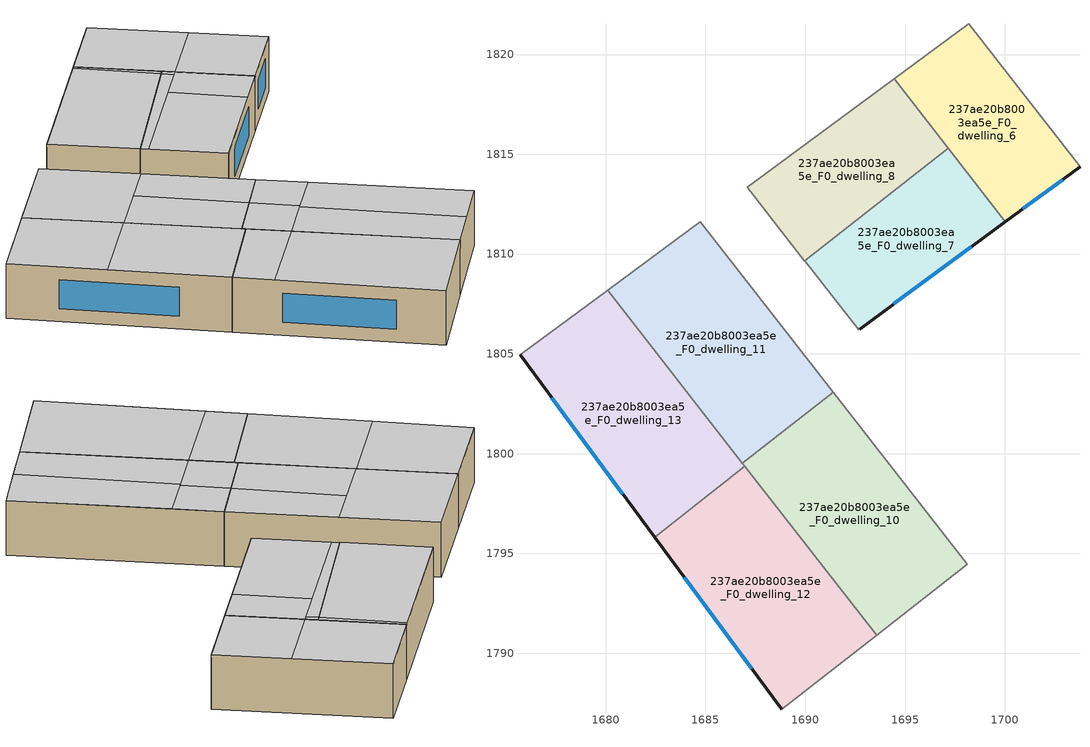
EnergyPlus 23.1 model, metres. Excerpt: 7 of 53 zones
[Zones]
237ae20b8003ea5e_F0_dwelling_10
 floor ground (EU_floor_Construction): 1691.41,1803.07 1698.13,1794.46 1693.57,1790.91 1686.86,1799.52 z0
 wall to 237ae20b8003ea5e_F0_dwelling_11 (EU_wall_Construction): 1691.41,1803.07 1686.86,1799.52 z0:3
 wall adiabatic (EU_wall_Construction): 1693.57,1790.91 1698.13,1794.46 z0:3
 wall to 237ae20b8003ea5e_F0_dwelling_12 (EU_wall_Construction): 1686.98,1799.36 1693.57,1790.91 z0:3
 wall to 237ae20b8003ea5e_F0_dwelling_9 (EU_wall_Construction): 1698.13,1794.46 1691.41,1803.07 z0:3
 wall to 237ae20b8003ea5e_F0_dwelling_13 (EU_wall_Construction): 1686.86,1799.52 1686.98,1799.36 z0:3
 ceiling to 237ae20b8003ea5e_F1_dwelling_11 (EU_floor_Construction): 1698.13,1794.47 1693.03,1800.99 1690.7,1799.27 1695.67,1792.55 z3
 ceiling to 237ae20b8003ea5e_F1_dwelling_12 (EU_floor_Construction): 1695.67,1792.55 1690.7,1799.27 1688.38,1797.56 1693.57,1790.91 z3
 ceiling to 237ae20b8003ea5e_F1_dwelling_7 (EU_floor_Construction): 1693.03,1800.99 1691.41,1803.07 1689.26,1801.39 1690.78,1799.33 z3
 ceiling to 237ae20b8003ea5e_F1_dwelling_8 (EU_floor_Construction): 1690.78,1799.33 1689.26,1801.39 1686.86,1799.52 1688.38,1797.56 z3
237ae20b8003ea5e_F0_dwelling_11
 floor ground (EU_floor_Construction): 1684.74,1811.62 1691.41,1803.07 1686.86,1799.52 1680.09,1808.19 z0
 wall adiabatic (EU_wall_Construction): 1684.74,1811.62 1680.09,1808.19 z0:3
 wall to 237ae20b8003ea5e_F0_dwelling_13 (EU_wall_Construction): 1680.09,1808.19 1686.86,1799.52 z0:3
 wall to 237ae20b8003ea5e_F0_dwelling_9 (EU_wall_Construction): 1691.41,1803.07 1684.74,1811.62 z0:3
 ceiling to 237ae20b8003ea5e_F1_dwelling_4 (EU_floor_Construction): 1687.88,1807.6 1684.74,1811.62 1680.09,1808.19 1683.23,1804.16 z3
 ceiling to 237ae20b8003ea5e_F1_dwelling_8 (EU_floor_Construction): 1689.26,1801.39 1685.81,1806.07 1683.23,1804.16 1686.86,1799.52 z3
 ceiling to 237ae20b8003ea5e_F1_dwelling_7 (EU_floor_Construction): 1691.41,1803.07 1687.88,1807.6 1685.81,1806.07 1689.26,1801.39 z3
237ae20b8003ea5e_F0_dwelling_12
 floor ground (EU_floor_Construction): 1686.98,1799.36 1693.57,1790.91 1688.82,1787.2 1682.45,1795.82 z0
 wall outside (EU_wall_Construction): 1682.45,1795.82 1688.82,1787.2 z0:3
 wall to 237ae20b8003ea5e_F0_dwelling_13 (EU_wall_Construction): 1686.98,1799.36 1682.45,1795.82 z0:3
 wall adiabatic (EU_wall_Construction): 1688.82,1787.2 1693.57,1790.91 z0:3
 window (EU_Window_Construction): 1683.95,1793.8 1687.33,1789.22 z0.7:2.3
 ceiling to 237ae20b8003ea5e_F1_dwelling_12 (EU_floor_Construction): 1693.57,1790.91 1688.38,1797.56 1683.72,1794.11 1688.82,1787.2 z3
 ceiling to 237ae20b8003ea5e_F1_dwelling_8 (EU_floor_Construction): 1688.38,1797.56 1686.98,1799.36 1682.45,1795.82 1683.72,1794.11 z3
237ae20b8003ea5e_F0_dwelling_13
 floor ground (EU_floor_Construction): 1680.09,1808.19 1686.98,1799.36 1682.45,1795.82 1675.71,1804.95 z0
 wall outside (EU_wall_Construction): 1675.71,1804.95 1682.45,1795.82 z0:3
 wall adiabatic (EU_wall_Construction): 1680.09,1808.19 1675.71,1804.95 z0:3
 window (EU_Window_Construction): 1677.29,1802.81 1680.87,1797.97 z0.7:2.3
 ceiling to 237ae20b8003ea5e_F1_dwelling_8 (EU_floor_Construction): 1686.98,1799.36 1683.23,1804.16 1678.74,1800.85 1682.45,1795.82 z3
 ceiling to 237ae20b8003ea5e_F1_dwelling_4 (EU_floor_Construction): 1683.23,1804.16 1680.09,1808.19 1675.71,1804.95 1678.74,1800.85 z3
237ae20b8003ea5e_F0_dwelling_6
 floor ground (EU_floor_Construction): 1698.19,1821.54 1703.77,1814.38 1700.03,1811.63 1694.45,1818.78 z0
 wall outside (EU_wall_Construction): 1700.03,1811.63 1703.77,1814.38 z0:3
 wall to 237ae20b8003ea5e_F0_dwelling_5 (EU_wall_Construction): 1703.77,1814.38 1698.19,1821.54 z0:3
 wall adiabatic (EU_wall_Construction): 1698.19,1821.54 1694.45,1818.78 z0:3
 wall to 237ae20b8003ea5e_F0_dwelling_7 (EU_wall_Construction): 1697.17,1815.3 1700.03,1811.63 z0:3
 wall to 237ae20b8003ea5e_F0_dwelling_8 (EU_wall_Construction): 1694.45,1818.78 1697.17,1815.3 z0:3
 window (EU_Window_Construction): 1700.91,1812.27 1702.89,1813.74 z0.7:2.3
 ceiling to 237ae20b8003ea5e_F1_dwelling_6 (EU_floor_Construction): 1703.77,1814.38 1701.31,1817.53 1697.58,1814.77 1700.03,1811.63 z3
 ceiling to 237ae20b8003ea5e_F1_dwelling_2 (EU_floor_Construction): 1701.31,1817.53 1698.19,1821.54 1694.45,1818.78 1697.58,1814.77 z3
237ae20b8003ea5e_F0_dwelling_7
 floor ground (EU_floor_Construction): 1697.17,1815.3 1700.03,1811.63 1692.68,1806.2 1689.97,1809.68 z0
 wall outside (EU_wall_Construction): 1692.73,1806.24 1700.03,1811.63 z0:3
 wall to 237ae20b8003ea5e_F0_dwelling_9 (EU_wall_Construction): 1689.97,1809.68 1692.68,1806.2 1692.73,1806.24 z0:3
 wall to 237ae20b8003ea5e_F0_dwelling_8 (EU_wall_Construction): 1697.17,1815.3 1689.97,1809.68 z0:3
 window (EU_Window_Construction): 1694.44,1807.51 1698.32,1810.36 z0.7:2.3
 ceiling to 237ae20b8003ea5e_F1_dwelling_7 (EU_floor_Construction): 1698.01,1810.13 1695.64,1813.33 1690.23,1809.34 1692.68,1806.2 z3
 ceiling to 237ae20b8003ea5e_F1_dwelling_6 (EU_floor_Construction): 1700.03,1811.63 1697.58,1814.77 1695.64,1813.33 1698.01,1810.13 z3
 ceiling adiabatic (EU_roof_Construction): 1697.33,1814.58 1696.93,1815.11 1689.97,1809.68 1690.23,1809.34 z3
 ceiling to 237ae20b8003ea5e_F1_dwelling_2 (EU_floor_Construction): 1697.58,1814.77 1697.17,1815.3 1696.93,1815.11 1697.33,1814.58 z3
237ae20b8003ea5e_F0_dwelling_8
 floor ground (EU_floor_Construction): 1694.45,1818.78 1697.17,1815.3 1689.96,1809.67 1687.09,1813.35 z0
 wall adiabatic (EU_wall_Construction): 1694.45,1818.78 1687.09,1813.35 z0:3
 wall to 237ae20b8003ea5e_F0_dwelling_9 (EU_wall_Construction): 1687.09,1813.35 1689.96,1809.67 z0:3
 ceiling to 237ae20b8003ea5e_F1_dwelling_3 (EU_floor_Construction): 1696.93,1815.11 1694.3,1818.67 1687.09,1813.35 1689.96,1809.67 z3
 ceiling to 237ae20b8003ea5e_F1_dwelling_2 (EU_floor_Construction): 1697.17,1815.3 1694.45,1818.78 1694.3,1818.67 1696.93,1815.11 z3
[Building]
EU S2 Campaign: North Axis=0; Terrain=City; Solar Distribution=FullExterior
[Site:Location]
Budapest.Ferenc.Liszt.Intl.AP: Latitude=47.437; Longitude=19.256; Time Zone=1; Elevation=185
[SizingPeriod:WeatherFileDays]
AnnualSizingPeriod: Begin Month=1; Begin Day of Month=1; End Month=12; End Day of Month=31; Day of Week for Start Day=Monday; Use Weather File Daylight Saving Period=No; Use Weather File Rain and Snow Indicators=No
[MATERIAL]
EU_InternalMass_Material: Roughness=MediumRough; Thickness=0.1; Conductivity=1; Density=1800; Specific Heat=900; Thermal Absorptance=0.9; Solar Absorptance=0.7; Visible Absorptance=0.7
[MATERIAL:NOMASS] Roughness=MediumRough; Thermal Absorptance=0.9; Solar Absorptance=0.7; Visible Absorptance=0.7
Name | Thermal Resistance
EU_wall_NoMass | 0.832559
EU_roof_NoMass | 1.39638
EU_floor_NoMass | 0.872794
[WINDOWMATERIAL:SIMPLEGLAZINGSYSTEM]
EU_Window_SimpleGlazing: UFactor=2.79869; Solar Heat Gain Coefficient=0.75; Visible Transmittance=0.75
[CONSTRUCTION]
EU_wall_Construction: EU_wall_NoMass
EU_roof_Construction: EU_roof_NoMass
EU_floor_Construction: EU_floor_NoMass
EU_Window_Construction: EU_Window_SimpleGlazing
EU_InternalMass_Construction: EU_InternalMass_Material
[ZONE] Type=1; Multiplier=1; Ceiling Height=autocalculate; Floor Area=autocalculate; Part of Total Floor Area=Yes
Name | Volume
237ae20b8003ea5e_F0_dwelling_10 | 189.244
237ae20b8003ea5e_F0_dwelling_11 | 189.217
237ae20b8003ea5e_F0_dwelling_12 | 189.248
237ae20b8003ea5e_F0_dwelling_13 | 189.264
237ae20b8003ea5e_F0_dwelling_6 | 126.251
237ae20b8003ea5e_F0_dwelling_7 | 124.148
237ae20b8003ea5e_F0_dwelling_8 | 124.594
[INTERNALMASS] Construction=EU_InternalMass_Construction
Name | Zone or ZoneList | Surface Area
237ae20b8003ea5e_F0_dwelling_6_EU_InternalMass | 237ae20b8003ea5e_F0_dwelling_6 | 42.0837
237ae20b8003ea5e_F0_dwelling_7_EU_InternalMass | 237ae20b8003ea5e_F0_dwelling_7 | 41.3984
237ae20b8003ea5e_F0_dwelling_8_EU_InternalMass | 237ae20b8003ea5e_F0_dwelling_8 | 41.5311
237ae20b8003ea5e_F0_dwelling_10_EU_InternalMass | 237ae20b8003ea5e_F0_dwelling_10 | 63.0798
237ae20b8003ea5e_F0_dwelling_11_EU_InternalMass | 237ae20b8003ea5e_F0_dwelling_11 | 63.0723
237ae20b8003ea5e_F0_dwelling_12_EU_InternalMass | 237ae20b8003ea5e_F0_dwelling_12 | 63.0825
237ae20b8003ea5e_F0_dwelling_13_EU_InternalMass | 237ae20b8003ea5e_F0_dwelling_13 | 63.0888
[OTHEREQUIPMENT] Fuel Type=Electricity; Design Level Calculation Method=Watts/Area; Power per Zone Floor Area=1; Fraction Latent=0; Fraction Radiant=0; Fraction Lost=0; Carbon Dioxide Generation Rate=0; EndUse Subcategory=EU_Step8_InternalGains
Name | Zone or ZoneList or Space or SpaceList | Schedule
EU_Step8_InternalGain_237ae20b8003ea5e_F0_dwelling_6_f000 | 237ae20b8003ea5e_F0_dwelling_6 | EU_Step8_GainSchedule_237ae20b8003ea5e_F0_dwelling_6_f000
EU_Step8_InternalGain_237ae20b8003ea5e_F0_dwelling_7_f000 | 237ae20b8003ea5e_F0_dwelling_7 | EU_Step8_GainSchedule_237ae20b8003ea5e_F0_dwelling_7_f000
EU_Step8_InternalGain_237ae20b8003ea5e_F0_dwelling_8_f000 | 237ae20b8003ea5e_F0_dwelling_8 | EU_Step8_GainSchedule_237ae20b8003ea5e_F0_dwelling_8_f000
EU_Step8_InternalGain_237ae20b8003ea5e_F0_dwelling_10_f000 | 237ae20b8003ea5e_F0_dwelling_10 | EU_Step8_GainSchedule_237ae20b8003ea5e_F0_dwelling_10_f000
EU_Step8_InternalGain_237ae20b8003ea5e_F0_dwelling_11_f000 | 237ae20b8003ea5e_F0_dwelling_11 | EU_Step8_GainSchedule_237ae20b8003ea5e_F0_dwelling_11_f000
EU_Step8_InternalGain_237ae20b8003ea5e_F0_dwelling_12_f000 | 237ae20b8003ea5e_F0_dwelling_12 | EU_Step8_GainSchedule_237ae20b8003ea5e_F0_dwelling_12_f000
EU_Step8_InternalGain_237ae20b8003ea5e_F0_dwelling_13_f000 | 237ae20b8003ea5e_F0_dwelling_13 | EU_Step8_GainSchedule_237ae20b8003ea5e_F0_dwelling_13_f000
[ZONEVENTILATION:DESIGNFLOWRATE] Schedule=EU_AlwaysOn; Design Flow Rate Calculation Method=AirChanges/Hour; Air Changes per Hour=0.475469; Ventilation Type=Natural; Fan Pressure Rise=0; Fan Total Efficiency=1; Constant Term Coefficient=1; Temperature Term Coefficient=0; Velocity Term Coefficient=0; Velocity Squared Term Coefficient=0; Minimum Indoor Temperature=-100; Maximum Indoor Temperature=100; Delta Temperature=-100; Minimum Outdoor Temperature=-100; Maximum Outdoor Temperature=100; Maximum Wind Speed=40
Name | Zone or ZoneList or Space or SpaceList
EU_ConstantAir_237ae20b8003ea5e_F0_dwelling_6 | 237ae20b8003ea5e_F0_dwelling_6
EU_ConstantAir_237ae20b8003ea5e_F0_dwelling_7 | 237ae20b8003ea5e_F0_dwelling_7
EU_ConstantAir_237ae20b8003ea5e_F0_dwelling_8 | 237ae20b8003ea5e_F0_dwelling_8
EU_ConstantAir_237ae20b8003ea5e_F0_dwelling_10 | 237ae20b8003ea5e_F0_dwelling_10
EU_ConstantAir_237ae20b8003ea5e_F0_dwelling_11 | 237ae20b8003ea5e_F0_dwelling_11
EU_ConstantAir_237ae20b8003ea5e_F0_dwelling_12 | 237ae20b8003ea5e_F0_dwelling_12
EU_ConstantAir_237ae20b8003ea5e_F0_dwelling_13 | 237ae20b8003ea5e_F0_dwelling_13
[HVACTEMPLATE:THERMOSTAT] Constant Heating Setpoint=20; Constant Cooling Setpoint=50
EU_HeatOnly_237ae20b8003ea5e_F0_dwelling_0; EU_HeatOnly_237ae20b8003ea5e_F0_dwelling_1; EU_HeatOnly_237ae20b8003ea5e_F0_dwelling_2; EU_HeatOnly_237ae20b8003ea5e_F0_dwelling_3; EU_HeatOnly_237ae20b8003ea5e_F0_dwelling_4; EU_HeatOnly_237ae20b8003ea5e_F0_dwelling_5; EU_HeatOnly_237ae20b8003ea5e_F0_dwelling_6; EU_HeatOnly_237ae20b8003ea5e_F0_dwelling_7; EU_HeatOnly_237ae20b8003ea5e_F0_dwelling_8; EU_HeatOnly_237ae20b8003ea5e_F0_dwelling_9; EU_HeatOnly_237ae20b8003ea5e_F0_dwelling_10; EU_HeatOnly_237ae20b8003ea5e_F0_dwelling_11; EU_HeatOnly_237ae20b8003ea5e_F0_dwelling_12; EU_HeatOnly_237ae20b8003ea5e_F0_dwelling_13; EU_HeatOnly_237ae20b8003ea5e_F1_dwelling_0; EU_HeatOnly_237ae20b8003ea5e_F1_dwelling_1; EU_HeatOnly_237ae20b8003ea5e_F1_dwelling_2; EU_HeatOnly_237ae20b8003ea5e_F1_dwelling_3; EU_HeatOnly_237ae20b8003ea5e_F1_dwelling_4; EU_HeatOnly_237ae20b8003ea5e_F1_dwelling_5; EU_HeatOnly_237ae20b8003ea5e_F1_dwelling_6; EU_HeatOnly_237ae20b8003ea5e_F1_dwelling_7; EU_HeatOnly_237ae20b8003ea5e_F1_dwelling_8; EU_HeatOnly_237ae20b8003ea5e_F1_dwelling_9; EU_HeatOnly_237ae20b8003ea5e_F1_dwelling_10; EU_HeatOnly_237ae20b8003ea5e_F1_dwelling_11; EU_HeatOnly_237ae20b8003ea5e_F1_dwelling_12; EU_HeatOnly_237ae20b8003ea5e_F2_dwelling_0; EU_HeatOnly_237ae20b8003ea5e_F2_dwelling_1; EU_HeatOnly_237ae20b8003ea5e_F2_dwelling_2; EU_HeatOnly_237ae20b8003ea5e_F2_dwelling_3; EU_HeatOnly_237ae20b8003ea5e_F2_dwelling_4; EU_HeatOnly_237ae20b8003ea5e_F2_dwelling_5; EU_HeatOnly_237ae20b8003ea5e_F2_dwelling_6; EU_HeatOnly_237ae20b8003ea5e_F2_dwelling_7; EU_HeatOnly_237ae20b8003ea5e_F2_dwelling_8; EU_HeatOnly_237ae20b8003ea5e_F2_dwelling_9; EU_HeatOnly_237ae20b8003ea5e_F2_dwelling_10; EU_HeatOnly_237ae20b8003ea5e_F2_dwelling_11; EU_HeatOnly_237ae20b8003ea5e_F2_dwelling_12; EU_HeatOnly_237ae20b8003ea5e_F3_dwelling_0; EU_HeatOnly_237ae20b8003ea5e_F3_dwelling_1; EU_HeatOnly_237ae20b8003ea5e_F3_dwelling_2; EU_HeatOnly_237ae20b8003ea5e_F3_dwelling_3; EU_HeatOnly_237ae20b8003ea5e_F3_dwelling_4; EU_HeatOnly_237ae20b8003ea5e_F3_dwelling_5; EU_HeatOnly_237ae20b8003ea5e_F3_dwelling_6; EU_HeatOnly_237ae20b8003ea5e_F3_dwelling_7; EU_HeatOnly_237ae20b8003ea5e_F3_dwelling_8; EU_HeatOnly_237ae20b8003ea5e_F3_dwelling_9; EU_HeatOnly_237ae20b8003ea5e_F3_dwelling_10; EU_HeatOnly_237ae20b8003ea5e_F3_dwelling_11; EU_HeatOnly_237ae20b8003ea5e_F3_dwelling_12
[HVACTEMPLATE:ZONE:IDEALLOADSAIRSYSTEM] System Availability Schedule=EU_AlwaysOn; Maximum Heating Supply Air Temperature=50; Minimum Cooling Supply Air Temperature=13; Maximum Heating Supply Air Humidity Ratio=0.0156; Minimum Cooling Supply Air Humidity Ratio=0.0077; Heating Limit=NoLimit; Cooling Limit=NoLimit; Heating Availability Schedule=EU_AlwaysOn; Cooling Availability Schedule=EU_CoolingOff; Dehumidification Control Type=ConstantSensibleHeatRatio; Cooling Sensible Heat Ratio=0.7; Dehumidification Setpoint=60; Humidification Control Type=None; Humidification Setpoint=30; Outdoor Air Method=None; Outdoor Air Flow Rate per Person=0.00944; Outdoor Air Flow Rate per Zone Floor Area=0; Outdoor Air Flow Rate per Zone=0; Demand Controlled Ventilation Type=None; Outdoor Air Economizer Type=NoEconomizer; Heat Recovery Type=None; Sensible Heat Recovery Effectiveness=0.7; Latent Heat Recovery Effectiveness=0.65
Name | Template Thermostat
237ae20b8003ea5e_F0_dwelling_6 | EU_HeatOnly_237ae20b8003ea5e_F0_dwelling_6
237ae20b8003ea5e_F0_dwelling_7 | EU_HeatOnly_237ae20b8003ea5e_F0_dwelling_7
237ae20b8003ea5e_F0_dwelling_8 | EU_HeatOnly_237ae20b8003ea5e_F0_dwelling_8
237ae20b8003ea5e_F0_dwelling_10 | EU_HeatOnly_237ae20b8003ea5e_F0_dwelling_10
237ae20b8003ea5e_F0_dwelling_11 | EU_HeatOnly_237ae20b8003ea5e_F0_dwelling_11
237ae20b8003ea5e_F0_dwelling_12 | EU_HeatOnly_237ae20b8003ea5e_F0_dwelling_12
237ae20b8003ea5e_F0_dwelling_13 | EU_HeatOnly_237ae20b8003ea5e_F0_dwelling_13
[SIZING:ZONE] Zone Cooling Design Supply Air Temperature Input Method=SupplyAirTemperature; Zone Cooling Design Supply Air Temperature=13; Zone Heating Design Supply Air Temperature Input Method=SupplyAirTemperature; Zone Heating Design Supply Air Temperature=50; Zone Cooling Design Supply Air Humidity Ratio=0.008; Zone Heating Design Supply Air Humidity Ratio=0.008; Cooling Design Air Flow Method=DesignDay; Cooling Design Air Flow Rate=0; Cooling Minimum Air Flow per Zone Floor Area=0.000762; Cooling Minimum Air Flow=0; Cooling Minimum Air Flow Fraction=0.2; Heating Design Air Flow Method=DesignDay; Heating Design Air Flow Rate=0; Heating Maximum Air Flow per Zone Floor Area=0.002032; Heating Maximum Air Flow=0.141576; Heating Maximum Air Flow Fraction=0.3; Account for Dedicated Outdoor Air System=No; Dedicated Outdoor Air System Control Strategy=NeutralSupplyAir; Dedicated Outdoor Air Low Setpoint Temperature for Design=autosize; Dedicated Outdoor Air High Setpoint Temperature for Design=autosize; Zone Load Sizing Method=Sensible Load Only No Latent Load; Zone Latent Cooling Design Supply Air Humidity Ratio Input Method=HumidityRatioDifference; Zone Cooling Design Supply Air Humidity Ratio Difference=0.005; Zone Latent Heating Design Supply Air Humidity Ratio Input Method=HumidityRatioDifference; Zone Humidification Design Supply Air Humidity Ratio Difference=0.005
237ae20b8003ea5e_F0_dwelling_6; 237ae20b8003ea5e_F0_dwelling_7; 237ae20b8003ea5e_F0_dwelling_8; 237ae20b8003ea5e_F0_dwelling_10; 237ae20b8003ea5e_F0_dwelling_11; 237ae20b8003ea5e_F0_dwelling_12; 237ae20b8003ea5e_F0_dwelling_13
[SCHEDULE:CONSTANT]
Name | Hourly Value
EU_AlwaysOn | 1
EU_CoolingOff | 0
[SCHEDULE:FILE] Column Number=1; Rows to Skip at Top=0; Number of Hours of Data=8760; Column Separator=Comma; Interpolate to Timestep=No; Minutes per Item=60; Adjust Schedule for Daylight Savings=Yes
Name | File
EU_Step8_GainSchedule_237ae20b8003ea5e_F0_dwelling_6_f000 | ../../schedules/237ae20b8003ea5e/237ae20b8003ea5e_F0_dwelling_6_f000_gain.csv
EU_Step8_GainSchedule_237ae20b8003ea5e_F0_dwelling_7_f000 | ../../schedules/237ae20b8003ea5e/237ae20b8003ea5e_F0_dwelling_7_f000_gain.csv
EU_Step8_GainSchedule_237ae20b8003ea5e_F0_dwelling_8_f000 | ../../schedules/237ae20b8003ea5e/237ae20b8003ea5e_F0_dwelling_8_f000_gain.csv
EU_Step8_GainSchedule_237ae20b8003ea5e_F0_dwelling_10_f000 | ../../schedules/237ae20b8003ea5e/237ae20b8003ea5e_F0_dwelling_10_f000_gain.csv
EU_Step8_GainSchedule_237ae20b8003ea5e_F0_dwelling_11_f000 | ../../schedules/237ae20b8003ea5e/237ae20b8003ea5e_F0_dwelling_11_f000_gain.csv
EU_Step8_GainSchedule_237ae20b8003ea5e_F0_dwelling_12_f000 | ../../schedules/237ae20b8003ea5e/237ae20b8003ea5e_F0_dwelling_12_f000_gain.csv
EU_Step8_GainSchedule_237ae20b8003ea5e_F0_dwelling_13_f000 | ../../schedules/237ae20b8003ea5e/237ae20b8003ea5e_F0_dwelling_13_f000_gain.csv
